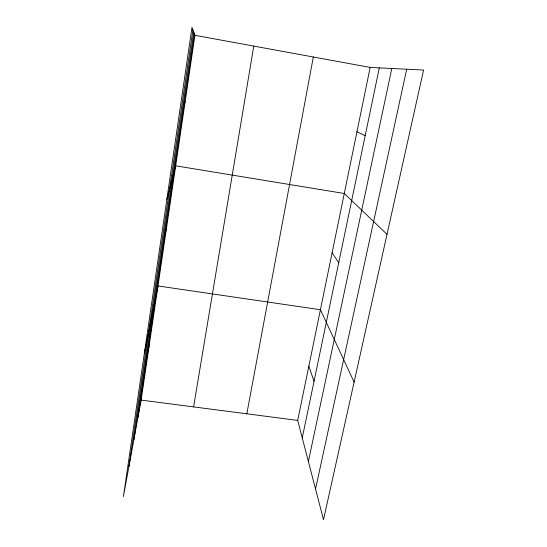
<?xml version="1.0" encoding="UTF-8"?>
<svg xmlns="http://www.w3.org/2000/svg" width="547" height="547" viewBox="0 0 547 547"><rect width="100%" height="100%" fill="white"/><g stroke="black" fill="none" stroke-linecap="round" stroke-linejoin="round"><path stroke-width="0.82" d="M128.914 466.632L192.92 29.88M133.837 439.843L193.747 32.095M138.042 417.005L194.438 33.948M141.147 400.096L194.937 35.302L191.976 27.35L123.417 496.512L141.147 400.096L297.705 420.411L323.496 519.65L423.583 70.057L370.162 67.418L194.937 35.302M193.597 406.9L253.76 46.085M246.82 413.805L313.328 57.004M146.637 358.606L149.393 344.172M144.319 353.499L157.98 285.951L320.426 309.732L354.114 382.127M297.705 420.411L370.162 67.418M302.252 437.901L379.303 67.869M308.378 461.47L391.802 68.484M315.537 489.032L406.694 69.223M164.688 235.983L166.657 227.108M166.849 199.32L175.69 165.83L344.289 193.488L387.016 234.335M184.079 104.306L185.112 101.947M356.959 131.759L365.191 135.656M332.118 252.762L338.73 262.738M308.843 366.162L314.033 381.334"/></g></svg>
